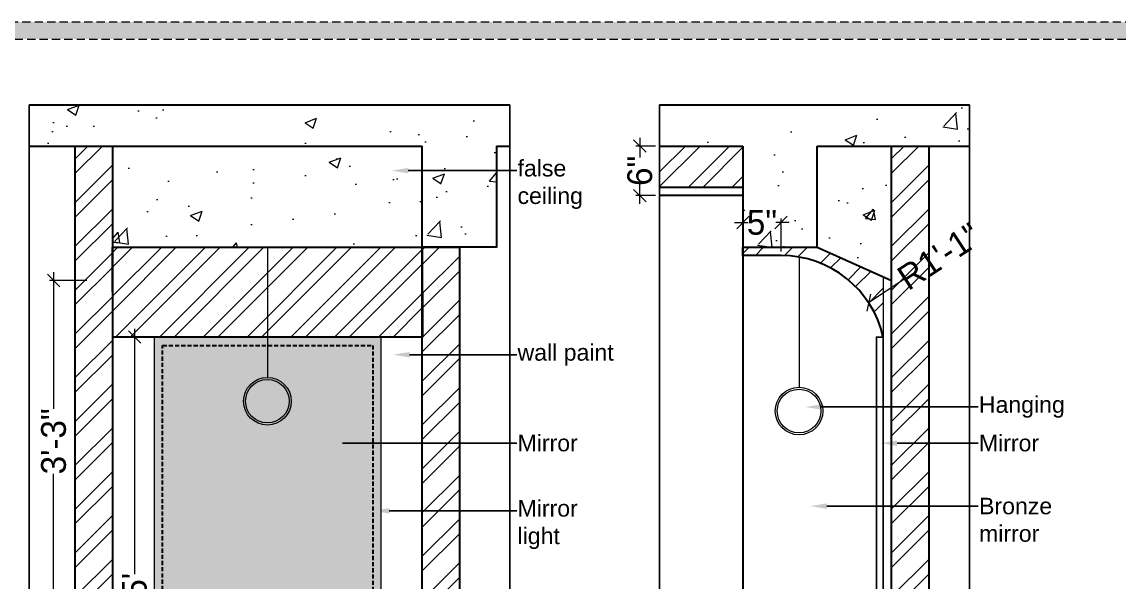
# Model space of a CAD drawing. Header units: millimetres. Extents: x 35877 to 3066687, y -650199 to -40525.
# Drawn here: x 149763 to 149895.8, y -179044 to -178976.2 of the extents above; entities that cross this region are included whole.
import ezdxf
from ezdxf import colors
from ezdxf.entities.mleader import LeaderData, LeaderLine
from ezdxf.math import Vec2, Vec3

# ---------------------------------------------------------------- set-up
doc = ezdxf.new("R2010")
doc.units = ezdxf.units.MM
doc.header["$MEASUREMENT"] = 0
doc.header["$PDMODE"] = 35
for name, pattern in [('00 . GROUND FLOOR$0$DASHED', [0.75, 0.5, -0.25]), ('DASHED', [0.75, 0.5, -0.25]), ('DASHEDX2', [1.5, 1, -0.5])]:
    doc.linetypes.add(name, pattern=pattern)
doc.layers.get('Defpoints').update_dxf_attribs({"color": 220})
doc.layers.add('AR HATCH-7', color=7, linetype='Continuous')
doc.layers.add('str coll', color=6, linetype='Continuous')
for name, color, linetype, lineweight in [('dim05', 1, 'Continuous', 13), ('Dimension', 10, 'DASHEDX2', 20), ('FURNITURE', 32, 'Continuous', 9), ('furniture dimensions', 1, 'DASHED', 0), ('FURNITURE-1', 252, 'Continuous', 13), ('GDR_FLOATING COLUMN', 3, 'Continuous', 18), ('SECTION ( SLAB PLine )', 104, 'Continuous', 30), ('wall', 7, 'Continuous', 30), ('XX~SLAB ( BEAM )~ ( DIM )', 7, 'Continuous', 9)]:
    doc.layers.add(name, color=color, linetype=linetype, lineweight=lineweight)
doc.styles.add('century g', font='GOTHIC.TTF')
doc.styles.get("Standard").update_dxf_attribs({"font": 'arial.ttf', "height": 6})
doc.dimstyles.new('Archana', dxfattribs={"dimtxt": 2, "dimasz": 0.75, "dimexe": 0.5, "dimexo": 0.5, "dimgap": 0, "dimtad": 0, "dimzin": 0, "dimdsep": 46, "dimlunit": 4, "dimtxsty": 'century g', "dimblk": 'OBLIQUE', "dimcen": 0, "dimdle": 1, "dimclrd": 256, "dimclre": 256, "dimclrt": 256, "dimadec": 0, "dimazin": 0, "dimtfac": 1, "dimtofl": 0, "dimtmove": 1, "dimatfit": 3, "dimfxl": 1, "dimfxlon": 1, "dimtolj": 1, "dimtzin": 0, "dimlwd": -1, "dimlwe": -1, "dimarcsym": 0})
pattern_1 = [(45, (2039.602, 1901.6833), (-2.65165043, 2.65165043), []), (45, (2041.3698, 1901.6833), (-2.65165043, 2.65165043), [])]

# ---------------------------------------------------------------- blocks, each defined once
blk = doc.blocks.new('_Oblique')
at = {"layer": 'wall', "color": 0, "lineweight": -2}
blk.add_line((-0.5, -0.5), (0.5, 0.5), dxfattribs=at)
blk = doc.blocks.new('*D481')
at = {"layer": 'Defpoints', "color": 0, "linetype": 'Continuous', "lineweight": 0, "transparency": 16777216}
for p in [(149865.53, -179010.2, 0.02), (149854.93, -179017.18, 0.02)]:
    blk.add_point(p, dxfattribs=at)
at = {"layer": 'furniture dimensions', "color": 5, "linetype": 'Continuous', "transparency": 16777216}
blk.add_line((149869.81, -179007.38), (149865.53, -179010.2), dxfattribs=at)
at = {"layer": 'furniture dimensions', "color": 5, "linetype": 'Continuous', "transparency": 16777216, "xscale": 1.5, "yscale": 1.5, "zscale": 1.5, "rotation": 213.3644119919596}
blk.add_blockref('_Oblique', (149865.53, -179010.2), dxfattribs=at)
at = {"layer": 'furniture dimensions', "linetype": 'Continuous', "lineweight": 0, "transparency": 16777216, "insert": (149874.06, -179004.58), "char_height": 3, "attachment_point": 5, "rotation": 33.3644, "style": 'century g'}
blk.add_mtext('\\A1;R1\'-1"', dxfattribs=at)
blk = doc.blocks.new('*D482')
at = {"layer": 'Defpoints', "color": 0, "linetype": 'Continuous', "lineweight": 0, "transparency": 16777216}
for p in [(149854.93, -179000.49), (149850.31, -179004.48, 0.05), (149854.93, -179004.48, 0.03)]:
    blk.add_point(p, dxfattribs=at)
at = {"layer": 'furniture dimensions', "color": 5, "linetype": 'ByBlock', "transparency": 16777216}
blk.add_line((149850.31, -179003.98), (149850.31, -178999.99), dxfattribs=at)
at = {"layer": 'furniture dimensions', "color": 5, "linetype": 'Continuous', "transparency": 16777216}
for p, q in [((149854.93, -179003.98), (149854.93, -178999.99)), ((149849.31, -179000.49), (149850.95, -179000.49)), ((149855.93, -179000.49), (149854.29, -179000.49))]:
    blk.add_line(p, q, dxfattribs=at)
at = {"layer": 'furniture dimensions', "color": 5, "linetype": 'Continuous', "transparency": 16777216, "xscale": 1.5, "yscale": 1.5, "zscale": 1.5, "rotation": 180}
blk.add_blockref('_Oblique', (149850.31, -179000.49), dxfattribs=at)
at = {"layer": 'furniture dimensions', "color": 5, "linetype": 'Continuous', "transparency": 16777216, "xscale": 1.5, "yscale": 1.5, "zscale": 1.5}
blk.add_blockref('_Oblique', (149854.93, -179000.49), dxfattribs=at)
at = {"layer": 'furniture dimensions', "linetype": 'Continuous', "lineweight": 0, "transparency": 16777216, "insert": (149852.62, -179000.49), "char_height": 3, "attachment_point": 5, "style": 'century g'}
blk.add_mtext('\\A1;5"', dxfattribs=at)
blk = doc.blocks.new('*D483')
at = {"layer": 'Defpoints', "color": 0, "linetype": 'Continuous', "lineweight": 0, "transparency": 16777216}
for p in [(149779.07, -179014.36), (149776.67, -179074.48), (149779.07, -179074.48)]:
    blk.add_point(p, dxfattribs=at)
at = {"layer": 'furniture dimensions', "color": 5, "linetype": 'Continuous', "transparency": 16777216}
for p, q in [((149776.67, -179013.36), (149776.67, -179043.07)), ((149776.67, -179075.48), (149776.67, -179045.78)), ((149778.57, -179074.48), (149776.17, -179074.48))]:
    blk.add_line(p, q, dxfattribs=at)
at = {"layer": 'furniture dimensions', "color": 5, "linetype": 'ByBlock', "transparency": 16777216}
blk.add_line((149778.57, -179014.36), (149776.17, -179014.36), dxfattribs=at)
at = {"layer": 'furniture dimensions', "color": 5, "linetype": 'Continuous', "transparency": 16777216, "xscale": 1.5, "yscale": 1.5, "zscale": 1.5}
for p, rotation in [((149776.67, -179014.36), 90), ((149776.67, -179074.48), 270)]:
    blk.add_blockref('_Oblique', p, dxfattribs=dict(at, rotation=rotation))
at = {"layer": 'furniture dimensions', "linetype": 'Continuous', "lineweight": 0, "transparency": 16777216, "insert": (149776.67, -179044.42), "char_height": 3, "attachment_point": 5, "rotation": 90, "style": 'century g'}
blk.add_mtext("\\A1;5'", dxfattribs=at)
blk = doc.blocks.new('*D463')
at = {"layer": 'Defpoints', "color": 0, "linetype": 'Continuous', "lineweight": 0, "transparency": 16777216}
for p in [(149840.24, -178991.23, 0), (149837.84, -178997.23), (149840.24, -178997.23)]:
    blk.add_point(p, dxfattribs=at)
at = {"layer": 'furniture dimensions', "color": 5, "linetype": 'Continuous', "transparency": 16777216}
for p, q in [((149837.84, -178990.23), (149837.84, -178992.62)), ((149837.84, -178998.23), (149837.84, -178995.85)), ((149839.74, -178997.23), (149837.34, -178997.23))]:
    blk.add_line(p, q, dxfattribs=at)
at = {"layer": 'furniture dimensions', "color": 5, "linetype": 'ByBlock', "transparency": 16777216}
blk.add_line((149839.74, -178991.23), (149837.34, -178991.23), dxfattribs=at)
at = {"layer": 'furniture dimensions', "color": 5, "linetype": 'Continuous', "transparency": 16777216, "xscale": 1.5, "yscale": 1.5, "zscale": 1.5}
for p, rotation in [((149837.84, -178991.23), 90), ((149837.84, -178997.23), 270)]:
    blk.add_blockref('_Oblique', p, dxfattribs=dict(at, rotation=rotation))
at = {"layer": 'furniture dimensions', "linetype": 'Continuous', "lineweight": 0, "transparency": 16777216, "insert": (149837.84, -178994.23), "char_height": 3, "attachment_point": 5, "rotation": 90, "style": 'century g'}
blk.add_mtext('\\A1;6"', dxfattribs=at)
blk = doc.blocks.new('*D630')
at = {"layer": 'Defpoints', "color": 0, "linetype": 'Continuous', "lineweight": 0, "transparency": 16777216}
for p in [(149766.88, -179007.51), (149774, -179007.51, -0.04), (149774, -179046.48, -0.16)]:
    blk.add_point(p, dxfattribs=at)
at = {"layer": 'furniture dimensions', "color": 5, "linetype": 'Continuous', "transparency": 16777216}
for p, q in [((149766.88, -179006.51), (149766.88, -179023.05)), ((149770.88, -179007.51), (149766.38, -179007.51)), ((149766.88, -179047.48), (149766.88, -179030.94))]:
    blk.add_line(p, q, dxfattribs=at)
at = {"layer": 'furniture dimensions', "color": 5, "linetype": 'ByBlock', "transparency": 16777216}
blk.add_line((149770.88, -179046.48), (149766.38, -179046.48), dxfattribs=at)
at = {"layer": 'furniture dimensions', "color": 5, "linetype": 'Continuous', "transparency": 16777216, "xscale": 1.5, "yscale": 1.5, "zscale": 1.5}
for p, rotation in [((149766.88, -179007.51), 90), ((149766.88, -179046.48), 270)]:
    blk.add_blockref('_Oblique', p, dxfattribs=dict(at, rotation=rotation))
at = {"layer": 'furniture dimensions', "linetype": 'Continuous', "lineweight": 0, "transparency": 16777216, "insert": (149766.88, -179026.99), "char_height": 3, "attachment_point": 5, "rotation": 90, "style": 'century g'}
blk.add_mtext('\\A1;3\'-3"', dxfattribs=at)

msp = doc.modelspace()

# ---------------------------------------------------------------- hatches: boundary and pattern name
at = {"layer": 'AR HATCH-7', "lineweight": 0, "true_color": 0x939598, "transparency": 33554687}
h = msp.add_hatch(dxfattribs=at)
h.set_pattern_fill('ANSI32', color=252, scale=10)
h.set_pattern_definition(pattern_1)
h.paths.add_polyline_path([(149774.0007, -178991.2324), (149769.5007, -178991.2324), (149769.5008, -179114.4808), (149774.0008, -179114.4808)])
h = msp.add_hatch(dxfattribs=at)
h.set_pattern_fill('ANSI32', color=252, scale=10)
h.set_pattern_definition(pattern_1)
h.paths.add_polyline_path([(149816.0005, -179003.4838), (149811.5005, -179003.4838), (149811.5007, -178991.2324), (149811.5008, -179114.4808), (149816.0008, -179114.4808)])
h = msp.add_hatch(dxfattribs=at)
h.set_pattern_fill('ANSI32', color=252, scale=10)
h.set_pattern_definition([(45, (2047.498, 1900.9317), (-2.65165043, 2.65165043), []), (45, (2049.2657, 1900.9317), (-2.65165043, 2.65165043), [])])
h.paths.add_polyline_path([(149872.8074, -178991.2324), (149868.3074, -178991.2324), (149868.3077, -179115.2324), (149872.8077, -179115.2324)])
at = {"layer": 'AR HATCH-7', "lineweight": 0, "transparency": 33554526}
h = msp.add_hatch(color=256, dxfattribs=at)
h.dxf.hatch_style = 1
h.set_gradient(color1=(128, 128, 255), color2=(192, 192, 192), name='HEMISPHERICAL')
h.paths.add_polyline_path([(149806.5008, -179014.3637), (149779.0735, -179014.3637), (149779.0735, -179074.4808), (149806.5008, -179074.4808)])
at = {"layer": 'Dimension', "true_color": 0xd39e00, "transparency": 33554687}
h = msp.add_hatch(color=42, dxfattribs=at)
h.paths.add_polyline_path([(149689.5836, -179185.1486), (149986.4407, -179185.1486), (149986.4407, -178976.1982), (149689.5836, -178976.1982)])
h.paths.add_polyline_path([(149691.667, -179183.0652), (149984.3573, -179183.0652), (149984.3573, -178978.2816), (149691.667, -178978.2816)], flags=16)
at = {"layer": 'FURNITURE-1', "lineweight": 0, "true_color": 0xc7c8ca, "transparency": 33554687}
h = msp.add_hatch(dxfattribs=at)
h.set_pattern_fill('AR-CONC', color=9, scale=2)
h.set_pattern_definition([(50, (2039.602, 1879.043), (14.34520365, -1.2550427), [1.5, -16.5]), (355, (2039.602, 1879.043), (-2.7750267, 15.0438427), [1.2, -13.2]), (100.4514445, (2040.797, 1878.939), (11.5701769, 13.7887998), [1.2748038, -14.0228422]), (46.1842, (2039.602, 1883.043), (21.3448266, -3.3103856), [2.25, -24.75]), (96.635635, (2041.38, 1882.767), (18.693239, 19.482372), [1.9122068, -21.0342752]), (351.184164, (2039.602, 1883.043), (18.693239, 19.482372), [1.8, -19.8]), (21, (2041.602, 1882.043), (11.93814104, -8.0523778), [1.5, -16.5]), (326, (2041.602, 1882.043), (4.8663066, 14.5030009), [1.2, -13.2]), (71.451445, (2042.597, 1881.372), (16.8044475, 6.45062306), [1.2748038, -14.0228422]), (37.5, (2039.602, 1879.043), (0.24319711, 6.65787708), [0, -13.04, 0, -13.4, 0, -13.25]), (7.5, (2039.602, 1879.043), (5.26139075, 7.88823424), [0, -7.64, 0, -12.74, 0, -5.05]), (327.5, (2035.142, 1879.043), (10.67644872, -0.45109743), [0, -5, 0, -15.6, 0, -20.7]), (317.5, (2033.142, 1879.043), (11.6637234, 2.00209965), [0, -6.5, 0, -10.36, 0, -14.7])])
h.paths.add_polyline_path([(149822.1142, -178986.2324), (149763.9303, -178986.2324), (149763.9303, -178991.2324), (149822.1142, -178991.2324)])
h = msp.add_hatch(dxfattribs=at)
h.set_pattern_fill('AR-CONC', color=9, scale=2)
h.set_pattern_definition([(50, (2047.498, 1880.193), (14.34520365, -1.2550427), [1.5, -16.5]), (355, (2047.498, 1880.193), (-2.7750267, 15.0438427), [1.2, -13.2]), (100.4514445, (2048.693, 1880.088), (11.5701769, 13.7887998), [1.2748038, -14.0228422]), (46.1842, (2047.498, 1884.193), (21.3448266, -3.3103856), [2.25, -24.75]), (96.635635, (2049.276, 1883.917), (18.693239, 19.482372), [1.9122068, -21.0342752]), (351.184164, (2047.498, 1884.193), (18.693239, 19.482372), [1.8, -19.8]), (21, (2049.498, 1883.193), (11.93814104, -8.0523778), [1.5, -16.5]), (326, (2049.498, 1883.193), (4.8663066, 14.5030009), [1.2, -13.2]), (71.451445, (2050.493, 1882.522), (16.8044475, 6.45062306), [1.2748038, -14.0228422]), (37.5, (2047.4977, 1880.193), (0.24319711, 6.65787708), [0, -13.04, 0, -13.4, 0, -13.25]), (7.5, (2047.498, 1880.193), (5.26139075, 7.88823424), [0, -7.64, 0, -12.74, 0, -5.05]), (327.5, (2043.0377, 1880.193), (10.67644872, -0.45109743), [0, -5, 0, -15.6, 0, -20.7]), (317.5, (2041.038, 1880.193), (11.6637234, 2.00209965), [0, -6.5, 0, -10.36, 0, -14.7])])
h.paths.add_polyline_path([(149877.74, -178986.2324), (149840.2371, -178986.2324), (149840.2371, -178991.2324), (149877.74, -178991.2324)])
h = msp.add_hatch(dxfattribs=at)
h.set_pattern_fill('AR-CONC', color=9, scale=2)
h.set_pattern_definition([(50, (1561.616, 135.533), (14.34520365, -1.2550427), [1.5, -16.5]), (355, (1561.616, 135.533), (-2.7750267, 15.0438427), [1.2, -13.2]), (100.4514445, (1562.811, 135.429), (11.5701769, 13.7887998), [1.2748038, -14.0228422]), (46.1842, (1561.616, 139.533), (21.3448266, -3.3103856), [2.25, -24.75]), (96.635635, (1563.394, 139.257), (18.693239, 19.482372), [1.9122068, -21.0342752]), (351.184164, (1561.616, 139.533), (18.693239, 19.482372), [1.8, -19.8]), (21, (1563.616, 138.533), (11.93814104, -8.0523778), [1.5, -16.5]), (326, (1563.616, 138.533), (4.8663066, 14.5030009), [1.2, -13.2]), (71.451445, (1564.61, 137.862), (16.8044475, 6.45062306), [1.2748038, -14.0228422]), (37.5, (1561.6156, 135.533), (0.24319711, 6.65787708), [0, -13.04, 0, -13.4, 0, -13.25]), (7.5, (1561.6156, 135.533), (5.26139075, 7.88823424), [0, -7.64, 0, -12.74, 0, -5.05]), (327.5, (1557.1556, 135.533), (10.67644872, -0.45109743), [0, -5, 0, -15.6, 0, -20.7]), (317.5, (1555.156, 135.533), (11.6637234, 2.00209965), [0, -6.5, 0, -10.36, 0, -14.7])])
h.paths.add_polyline_path([(149811.5008, -178991.2324), (149774.0008, -178991.2324), (149774.0008, -179003.4838), (149811.5008, -179003.4838)])
h = msp.add_hatch(dxfattribs=at)
h.set_pattern_fill('AR-CONC', color=9, scale=2)
h.set_pattern_definition([(50, (1492.781, 152.912), (14.34520365, -1.2550427), [1.5, -16.5]), (355, (1492.781, 152.912), (-2.7750267, 15.0438427), [1.2, -13.2]), (100.4514445, (1493.977, 152.807), (11.5701769, 13.7887998), [1.2748038, -14.0228422]), (46.1842, (1492.781, 156.912), (21.3448266, -3.3103856), [2.25, -24.75]), (96.635635, (1494.56, 156.636), (18.693239, 19.482372), [1.9122068, -21.0342752]), (351.184164, (1492.781, 156.912), (18.693239, 19.482372), [1.8, -19.8]), (21, (1494.781, 155.912), (11.93814104, -8.0523778), [1.5, -16.5]), (326, (1494.781, 155.912), (4.8663066, 14.5030009), [1.2, -13.2]), (71.451445, (1495.776, 155.24), (16.8044475, 6.45062306), [1.2748038, -14.0228422]), (37.5, (1492.7814, 152.9115), (0.24319711, 6.65787708), [0, -13.04, 0, -13.4, 0, -13.25]), (7.5, (1492.7814, 152.9115), (5.26139075, 7.88823424), [0, -7.64, 0, -12.74, 0, -5.05]), (327.5, (1488.3214, 152.9115), (10.67644872, -0.45109743), [0, -5, 0, -15.6, 0, -20.7]), (317.5, (1486.321, 152.912), (11.6637234, 2.00209965), [0, -6.5, 0, -10.36, 0, -14.7])])
h.paths.add_polyline_path([(149820.5008, -178991.2324), (149811.5007, -178991.2324), (149811.5007, -179003.4838), (149820.5008, -179003.4838)])
at = {"layer": 'FURNITURE-1', "lineweight": 0, "transparency": 33554572}
h = msp.add_hatch(dxfattribs=at)
h.set_pattern_fill('ANSI32', color=6, scale=10)
h.set_pattern_definition([(45, (1492.7814, 152.9115), (-2.65165043, 2.65165043), []), (45, (1494.549, 152.9115), (-2.65165043, 2.65165043), [])])
h.paths.add_polyline_path([(149850.3077, -178991.2324), (149840.2373, -178991.2324), (149840.2373, -178996.2322), (149850.3077, -178996.2322)])
at = {"layer": 'FURNITURE-1', "lineweight": 0, "true_color": 0xc7c8ca, "transparency": 33554687}
h = msp.add_hatch(dxfattribs=at)
h.set_pattern_fill('AR-CONC', color=9, scale=2)
h.set_pattern_definition([(50, (1492.781, 135.533), (14.34520365, -1.2550427), [1.5, -16.5]), (355, (1492.781, 135.533), (-2.7750267, 15.0438427), [1.2, -13.2]), (100.4514445, (1493.977, 135.429), (11.5701769, 13.7887998), [1.2748038, -14.0228422]), (46.1842, (1492.781, 139.533), (21.3448266, -3.3103856), [2.25, -24.75]), (96.635635, (1494.56, 139.257), (18.693239, 19.482372), [1.9122068, -21.0342752]), (351.184164, (1492.781, 139.533), (18.693239, 19.482372), [1.8, -19.8]), (21, (1494.781, 138.533), (11.93814104, -8.0523778), [1.5, -16.5]), (326, (1494.781, 138.533), (4.8663066, 14.5030009), [1.2, -13.2]), (71.451445, (1495.776, 137.862), (16.8044475, 6.45062306), [1.2748038, -14.0228422]), (37.5, (1492.7814, 135.533), (0.24319711, 6.65787708), [0, -13.04, 0, -13.4, 0, -13.25]), (7.5, (1492.7814, 135.533), (5.26139075, 7.88823424), [0, -7.64, 0, -12.74, 0, -5.05]), (327.5, (1488.3214, 135.533), (10.67644872, -0.45109743), [0, -5, 0, -15.6, 0, -20.7]), (317.5, (1486.321, 135.533), (11.6637234, 2.00209965), [0, -6.5, 0, -10.36, 0, -14.7])])
h.paths.add_polyline_path([(149859.3077, -178991.2324), (149850.3077, -178991.2324), (149850.3077, -179003.4838), (149859.3077, -179003.4838)])
h = msp.add_hatch(dxfattribs=at)
h.set_pattern_fill('AR-CONC', color=9, scale=2)
h.set_pattern_definition([(50, (1288.411, 125.849), (14.34520365, -1.2550427), [1.5, -16.5]), (355, (1288.411, 125.849), (-2.7750267, 15.0438427), [1.2, -13.2]), (100.4514445, (1289.606, 125.744), (11.5701769, 13.7887998), [1.2748038, -14.0228422]), (46.1842, (1288.41, 129.849), (21.3448266, -3.3103856), [2.25, -24.75]), (96.635635, (1290.19, 129.573), (18.693239, 19.482372), [1.9122068, -21.0342752]), (351.184164, (1288.41, 129.85), (18.693239, 19.482372), [1.8, -19.8]), (21, (1290.411, 128.849), (11.93814104, -8.0523778), [1.5, -16.5]), (326, (1290.411, 128.849), (4.8663066, 14.5030009), [1.2, -13.2]), (71.451445, (1291.406, 128.178), (16.8044475, 6.45062306), [1.2748038, -14.0228422]), (37.5, (1288.411, 125.849), (0.24319711, 6.65787708), [0, -13.04, 0, -13.4, 0, -13.25]), (7.5, (1288.411, 125.849), (5.26139075, 7.88823424), [0, -7.64, 0, -12.74, 0, -5.05]), (327.5, (1283.951, 125.849), (10.67644872, -0.45109743), [0, -5, 0, -15.6, 0, -20.7]), (317.5, (1281.951, 125.849), (11.6637234, 2.00209965), [0, -6.5, 0, -10.36, 0, -14.7])])
h.paths.add_polyline_path([(149868.3077, -178991.2324), (149859.3077, -178991.2324), (149859.3077, -179003.4838), (149868.3077, -179007.5087)])
at = {"layer": 'FURNITURE-1', "lineweight": 0, "transparency": 33554572}
h = msp.add_hatch(dxfattribs=at)
h.set_pattern_fill('ANSI32', color=6, scale=10)
edge = h.paths.add_edge_path()
edge.add_line((149811.5008, -179008.7639), (149811.5008, -179003.4838))
edge.add_line((149811.5008, -179003.4838), (149774.0008, -179003.4838))
edge.add_line((149774.0008, -179003.4838), (149774.0371, -179014.3637))
edge.add_line((149774.0371, -179014.3637), (149811.5008, -179014.3637))
edge.add_arc((149843.7801, -179011.5638), 32.4005, 175.042524, 184.957476, ccw=False)
h = msp.add_hatch(dxfattribs=at)
h.set_pattern_fill('ANSI32', color=6, scale=10)
h.set_pattern_definition([(45, (1439.6906, 159.438), (-2.65165043, 2.65165043), []), (45, (1441.4584, 159.438), (-2.65165043, 2.65165043), [])])
h.paths.add_polyline_path([(149859.3077, -179003.4838), (149850.3077, -179003.4838), (149850.3077, -179004.4838), (149854.9174, -179004.4838, -0.3502556), (149867.3077, -179014.3637), (149867.3077, -179007.0615)])

# ---------------------------------------------------------------- linework, layer by layer
at = {"layer": 'Dimension', "color": 42, "true_color": 0xd39e00, "transparency": 33554687, "elevation": -0.041}
for points in [[(149689.5836, -178976.1982), (149986.4407, -178976.1982), (149986.4407, -179185.1486), (149689.5836, -179185.1486)], [(149691.667, -178978.2816), (149984.3573, -178978.2816), (149984.3573, -179183.0652), (149691.667, -179183.0652)]]:
    msp.add_lwpolyline(points, close=True, dxfattribs=at)
at = {"layer": 'FURNITURE', "color": 252, "lineweight": 25, "true_color": 0x939598, "transparency": 33554687}
for points, elevation in [([(149763.9304, -178986.2324), (149763.9304, -179046.8985), (149762.0081, -179047.9541), (149766.125, -179048.2041), (149763.9304, -179049.2275), (149763.9304, -179119.6254)], -0.155), ([(149822.1144, -178986.2324), (149822.1144, -179046.8985), (149820.1921, -179047.9541), (149824.3089, -179048.2041), (149822.1144, -179049.2275), (149822.1144, -179119.6254)], -0.0652), ([(149840.2373, -178986.2324), (149840.2373, -179047.65), (149838.315, -179048.7056), (149842.4319, -179048.9556), (149840.2373, -179049.9791), (149840.2373, -179120.3769)], -0.155), ([(149877.7403, -178986.2324), (149877.7403, -179047.65), (149875.818, -179048.7056), (149879.9348, -179048.9556), (149877.7403, -179049.9791), (149877.7403, -179120.3769)], -0.0652)]:
    msp.add_lwpolyline(points, dxfattribs=dict(at, elevation=elevation))
at = {"layer": 'FURNITURE', "color": 18, "lineweight": 0, "true_color": 0x000000, "transparency": 33554687, "elevation": -0.0396}
msp.add_lwpolyline([(149820.5008, -178991.2324), (149820.5008, -179003.4838), (149811.5007, -179003.4838), (149811.5007, -178991.2324)], dxfattribs=at)
at = {"layer": 'FURNITURE', "color": 18, "lineweight": 0, "true_color": 0x000000, "transparency": 33554687, "elevation": -0.1598}
msp.add_lwpolyline([(149779.0735, -179014.3637), (149806.5008, -179014.3637), (149806.5008, -179074.4808), (149779.0735, -179074.4808)], close=True, dxfattribs=at)
at = {"layer": 'FURNITURE', "color": 5, "lineweight": 25, "transparency": 33554687, "elevation": -0.1598}
msp.add_lwpolyline([(149867.3077, -179014.3637), (149866.4799, -179014.3637), (149866.4799, -179074.4808), (149867.3077, -179074.4808)], close=True, dxfattribs=at)
at = {"layer": 'furniture dimensions', "color": 18, "linetype": 'Continuous', "lineweight": 0, "true_color": 0x000000, "transparency": 33554687}
for p, q in [((149792.7508, -179003.4838, -0.041), (149792.7508, -179019.2465, -0.041)), ((149857.1082, -179004.6728, -0.1372), (149857.1082, -179020.4355, -0.1372))]:
    msp.add_line(p, q, dxfattribs=at)
for centre in [(149792.7508, -179022.1316, -0.041), (149857.1082, -179023.3205, -0.1372)]:
    msp.add_circle(centre, 2.885, dxfattribs=at)
at = {"layer": 'furniture dimensions', "color": 3, "linetype": 'Continuous', "lineweight": 0, "transparency": 33554687}
for centre in [(149792.7508, -179022.1316, -0.041), (149857.1082, -179023.3205, -0.1372)]:
    msp.add_circle(centre, 2.635, dxfattribs=at)
at = {"layer": 'GDR_FLOATING COLUMN', "linetype": '00 . GROUND FLOOR$0$DASHED', "lineweight": 30, "transparency": 33554687, "elevation": -0.1598}
msp.add_lwpolyline([(149780.0735, -179015.3637), (149805.5008, -179015.3637), (149805.5008, -179073.4808), (149780.0735, -179073.4808)], close=True, dxfattribs=at)
at = {"layer": 'SECTION ( SLAB PLine )', "color": 1, "transparency": 33554687}
for p, q in [((149763.9304, -178986.2324, -0.1128), (149822.1144, -178986.2324, -0.023)), ((149840.2373, -178986.2324, -0.0944), (149877.7403, -178986.2324, -0.0046)), ((149763.9304, -178991.2324, -0.1126), (149811.5007, -178991.2324, -0.0396)), ((149820.5008, -178991.2324, -0.0258), (149822.1144, -178991.2324, -0.0234)), ((149840.2373, -178991.2324, -0.0942), (149850.3077, -178991.2324, -0.0702)), ((149859.3077, -178991.2324, -0.0488), (149877.7403, -178991.2324, -0.005)), ((149774.0008, -179003.4838, -0.041), (149811.5008, -179003.4838, -0.0883)), ((149859.3077, -179003.4838, -0.1372), (149868.3077, -179007.5087, -0.1372))]:
    msp.add_line(p, q, dxfattribs=at)
at = {"layer": 'SECTION ( SLAB PLine )', "color": 18, "lineweight": 0, "true_color": 0x000000, "transparency": 33554687}
msp.add_line((149867.3077, -179007.0615, -0.1598), (149867.3077, -179083.2324, -0.1598), dxfattribs=at)
at = {"layer": 'SECTION ( SLAB PLine )', "color": 1, "transparency": 33554687}
for points, elevation in [([(149820.5008, -178991.2324), (149820.5008, -179003.4838), (149811.5007, -179003.4838), (149811.5007, -178991.2324)], -0.0396), ([(149850.3077, -178991.2324), (149850.3077, -179003.4838), (149859.3077, -179003.4838), (149859.3077, -178991.2324)], -0.1372)]:
    msp.add_lwpolyline(points, dxfattribs=dict(at, elevation=elevation))
at = {"layer": 'str coll', "lineweight": 30, "transparency": 33554687}
for p, q in [((149850.3077, -178996.2322, -0.1598), (149840.2373, -178996.2322, -0.1598)), ((149850.3077, -178997.2322, -0.1598), (149840.2373, -178997.2322, -0.1598)), ((149850.3077, -179004.4838, -0.1057), (149850.3077, -179003.4838, -0.1372)), ((149854.9341, -179004.4838, -0.1316), (149850.3077, -179004.4838, -0.1057))]:
    msp.add_line(p, q, dxfattribs=at)
at = {"layer": 'str coll', "lineweight": 30, "transparency": 33554687, "elevation": -0.041}
msp.add_lwpolyline([(149774.0008, -179003.4838), (149811.5008, -179003.4838), (149811.5371, -179014.3637), (149774.0371, -179014.3637)], close=True, dxfattribs=at)
at = {"layer": 'str coll', "lineweight": 30, "transparency": 33554687}
msp.add_arc((149854.9258, -179017.1826, -0.1372), 12.6988, 12.825399, 90, dxfattribs=at)
at = {"layer": 'XX~SLAB ( BEAM )~ ( DIM )', "lineweight": 30, "transparency": 33554687}
for p, q in [((149845.8077, -178991.2324, -0.0992), (149850.3077, -178991.2324, -0.0992)), ((149850.3077, -178991.2324, -0.0992), (149850.3077, -179115.2324, -0.1598))]:
    msp.add_line(p, q, dxfattribs=at)
at = {"layer": 'XX~SLAB ( BEAM )~ ( DIM )', "lineweight": 30, "transparency": 33554687, "elevation": -0.1598}
for points in [[(149769.5008, -178991.2324), (149774.0008, -178991.2324), (149774.0008, -179114.4808), (149769.5008, -179114.4808)], [(149868.3077, -178991.2324), (149872.8077, -178991.2324), (149872.8077, -179115.2324), (149868.3077, -179115.2324)], [(149811.5008, -179003.4838), (149816.0008, -179003.4838), (149816.0008, -179114.4808), (149811.5008, -179114.4808)]]:
    msp.add_lwpolyline(points, close=True, dxfattribs=at)

# ---------------------------------------------------------------- dimensions: what is measured, and where the dimension line sits
at = {"layer": 'furniture dimensions', "color": 5, "linetype": 'Continuous', "lineweight": 0, "transparency": 33554687}
for base, p1, p2, picture, middle in [((149837.8355, -178997.2322, -0.1598), (149840.2373, -178991.2324, -0.155), (149840.2373, -178997.2322, -0.1598), '*D463', (149837.8355, -178994.2323, -0.1598)), ((149766.883, -179007.5087), (149774.0008, -179046.4808, -0.1598), (149774.0008, -179007.5087, -0.041), '*D630', (149766.883, -179026.9948)), ((149776.6686, -179074.4808, -0.1598), (149779.0735, -179014.3637, -0.1598), (149779.0735, -179074.4808, -0.1598), '*D483', (149776.6686, -179044.4223, -0.1598))]:
    dim = msp.add_linear_dim(base=base, p1=p1, p2=p2, angle=90, dimstyle='Archana', override={"dimtxt": 3, "dimasz": 1.5, "dimdec": 0, "dimclrd": 5, "dimclre": 5, "dimfxl": 4}, dxfattribs=at)
    dim.commit()
    dim.dimension.update_dxf_attribs({"geometry": picture, "text_midpoint": middle})
dim = msp.add_linear_dim(base=(149854.9341, -179000.4872, -0.1598), p1=(149850.3077, -179004.4838, -0.1057), p2=(149854.9341, -179004.4838, -0.1316), dimstyle='Archana', override={"dimtxt": 3, "dimasz": 1.5, "dimdec": 0, "dimclrd": 5, "dimclre": 5, "dimfxl": 4}, dxfattribs=at)
dim.commit()
dim.dimension.update_dxf_attribs({"geometry": '*D482', "text_midpoint": (149852.6209, -179000.4872, -0.1598)})
dim = msp.add_radius_dim(center=(149854.9258, -179017.1826, -0.1372), mpoint=(149865.5316, -179010.1988, -0.1372), dimstyle='Archana', override={"dimtxt": 3, "dimasz": 1.5, "dimdec": 0, "dimclrd": 5, "dimclre": 5, "dimfxl": 4}, dxfattribs=at)
dim.commit()
dim.dimension.update_dxf_attribs({"geometry": '*D481', "text_midpoint": (149874.0616, -179004.5819, -0.1598), "dimtype": 164})

# ---------------------------------------------------------------- leaders
at = {"layer": 'dim05', "color": 1, "lineweight": 0, "transparency": 33554687}
ml = msp.add_multileader_mtext('Standard', dxfattribs=at)
ml.set_content('false \\Pceiling', color=1)
ml.set_leader_properties(color=5)
ml.build(insert=Vec2(0, 0))
ml.multileader.update_dxf_attribs({"text_right_attachment_type": 6, "dogleg_length": 0.36, "arrow_head_size": 2})
ctx = ml.context
ctx.base_point, ctx.char_height, ctx.arrow_head_size, ctx.landing_gap_size, ctx.plane_origin = Vec3(149822.9416, -178994.2054, -0.155), 2, 2, 0.09, Vec3(149807.81, -178990.4538, -0.155)
ctx.right_attachment = 6
notes = []
notes.append((ctx, [(0, (1, 1, 0), (149822.5816, -178994.2054, -0.155), (1, 0), 0.36, [(0, [(149807.81, -178994.2054, -0.155)], 0, [])])]))
ctx.mtext.insert, ctx.mtext.width, ctx.mtext.flow_direction = Vec3(149823.0316, -178992.9114, -0.155), 14.682128, 5
ml = msp.add_multileader_mtext('Standard', dxfattribs=at)
ml.set_content('wall paint', color=1)
ml.set_leader_properties(color=5)
ml.build(insert=Vec2(0, 0))
ml.multileader.update_dxf_attribs({"text_right_attachment_type": 6, "dogleg_length": 0.36, "arrow_head_size": 2})
ctx = ml.context
ctx.base_point, ctx.char_height, ctx.arrow_head_size, ctx.landing_gap_size, ctx.plane_origin = Vec3(149822.9416, -179016.4999, -0.155), 2, 2, 0.09, Vec3(149807.81, -179016.4999, -0.155)
ctx.right_attachment = 6
notes.append((ctx, [(0, (1, 1, 0), (149822.5816, -179016.4999, -0.155), (1, 0), 0.36, [(0, [(149807.9601, -179016.4999, -0.155)], 0, [])])]))
ctx.mtext.insert, ctx.mtext.width, ctx.mtext.flow_direction = Vec3(149823.0316, -179015.2222, -0.155), 14.682128, 5
ml = msp.add_multileader_mtext('Standard', dxfattribs=at)
ml.set_content('Hanging', color=1)
ml.set_leader_properties(color=5)
ml.build(insert=Vec2(0, 0))
ml.multileader.update_dxf_attribs({"text_right_attachment_type": 6, "dogleg_length": 0.36, "arrow_head_size": 2})
ctx = ml.context
ctx.base_point, ctx.char_height, ctx.arrow_head_size, ctx.landing_gap_size, ctx.plane_origin = Vec3(149878.7867, -179022.8316, -0.155), 2, 2, 0.09, Vec3(149874.9415, -179022.8316, -0.155)
ctx.right_attachment = 6
notes.append((ctx, [(0, (1, 1, 0), (149878.4267, -179022.8316, -0.155), (1, 0), 0.36, [(0, [(149857.8474, -179022.8316, -0.155)], 0, [])])]))
ctx.mtext.insert, ctx.mtext.width, ctx.mtext.flow_direction = Vec3(149878.8767, -179021.5376, -0.155), 14.682128, 5
ml = msp.add_multileader_mtext('Standard', dxfattribs=at)
ml.set_content('Mirror', color=1)
ml.set_leader_properties(color=5)
ml.build(insert=Vec2(0, 0))
ml.multileader.update_dxf_attribs({"text_right_attachment_type": 6, "dogleg_length": 0.36, "arrow_head_size": 2})
ctx = ml.context
ctx.base_point, ctx.char_height, ctx.arrow_head_size, ctx.landing_gap_size, ctx.plane_origin = Vec3(149822.9416, -179027.2131, -0.155), 2, 2, 0.09, Vec3(149807.81, -179027.2131, -0.155)
ctx.right_attachment = 6
notes.append((ctx, [(0, (1, 1, 0), (149822.5816, -179027.2131, -0.155), (1, 0), 0.36, [(0, [(149799.8483, -179027.2131, -0.155)], 0, [])])]))
ctx.mtext.insert, ctx.mtext.width, ctx.mtext.flow_direction = Vec3(149823.0316, -179026.1968, -0.155), 14.682128, 5
ml = msp.add_multileader_mtext('Standard', dxfattribs=at)
ml.set_content('Mirror', color=1)
ml.set_leader_properties(color=5)
ml.build(insert=Vec2(0, 0))
ml.multileader.update_dxf_attribs({"text_right_attachment_type": 6, "dogleg_length": 0.36, "arrow_head_size": 2})
ctx = ml.context
ctx.base_point, ctx.char_height, ctx.arrow_head_size, ctx.landing_gap_size, ctx.plane_origin = Vec3(149878.7867, -179027.2131, -0.155), 2, 2, 0.09, Vec3(149874.9415, -179027.2131, -0.155)
ctx.right_attachment = 6
notes.append((ctx, [(0, (1, 1, 0), (149878.4267, -179027.2131, -0.155), (1, 0), 0.36, [(0, [(149866.9798, -179027.2131, -0.155)], 0, [])])]))
ctx.mtext.insert, ctx.mtext.width, ctx.mtext.flow_direction = Vec3(149878.8767, -179026.1968, -0.155), 14.682128, 5
ml = msp.add_multileader_mtext('Standard', dxfattribs=at)
ml.set_content('Mirror \\Plight', color=1)
ml.set_leader_properties(color=5)
ml.build(insert=Vec2(0, 0))
ml.multileader.update_dxf_attribs({"text_right_attachment_type": 6, "dogleg_length": 0.36, "arrow_head_size": 2})
ctx = ml.context
ctx.base_point, ctx.char_height, ctx.arrow_head_size, ctx.landing_gap_size, ctx.plane_origin = Vec3(149822.9416, -179035.4002, -0.155), 2, 2, 0.09, Vec3(149807.81, -179035.4002, -0.155)
ctx.right_attachment = 6
notes.append((ctx, [(0, (1, 1, 0), (149822.5816, -179035.4002, -0.155), (1, 0), 0.36, [(0, [(149805.5008, -179035.4002, -0.155)], 0, [])])]))
ctx.mtext.insert, ctx.mtext.width, ctx.mtext.flow_direction = Vec3(149823.0316, -179034.1062, -0.155), 14.682128, 5
ml = msp.add_multileader_mtext('Standard', dxfattribs=at)
ml.set_content('Bronze mirror', color=1)
ml.set_leader_properties(color=5)
ml.build(insert=Vec2(0, 0))
ml.multileader.update_dxf_attribs({"text_right_attachment_type": 6, "dogleg_length": 0.36, "arrow_head_size": 2})
ctx = ml.context
ctx.base_point, ctx.char_height, ctx.arrow_head_size, ctx.landing_gap_size, ctx.plane_origin = Vec3(149878.8105, -179034.8388, -0.0297), 2, 2, 0.09, Vec3(149863.6788, -179034.8388, -0.0297)
ctx.right_attachment = 6
notes.append((ctx, [(0, (1, 1, 0), (149878.4505, -179034.8388, -0.0297), (1, 0), 0.36, [(0, [(149858.4751, -179034.8388, -0.0297)], 0, [])])]))
ctx.mtext.insert, ctx.mtext.width, ctx.mtext.flow_direction = Vec3(149878.9005, -179033.8225, -0.0297), 14.682128, 5
for ctx, leaders in notes:
    for number, flags, end, landing, length, lines in leaders:
        leader = LeaderData()
        leader.index, (leader.has_last_leader_line, leader.has_dogleg_vector, leader.attachment_direction) = number, flags
        leader.last_leader_point, leader.dogleg_vector, leader.dogleg_length = Vec3(end), Vec3(landing), length
        for number, points, colour, breaks in lines:
            line = LeaderLine()
            line.index, line.vertices, line.color, line.breaks = number, Vec3.list(points), colors.encode_raw_color(colour), breaks
            leader.lines.append(line)
        ctx.leaders.append(leader)

doc.saveas('drawing.dxf')
